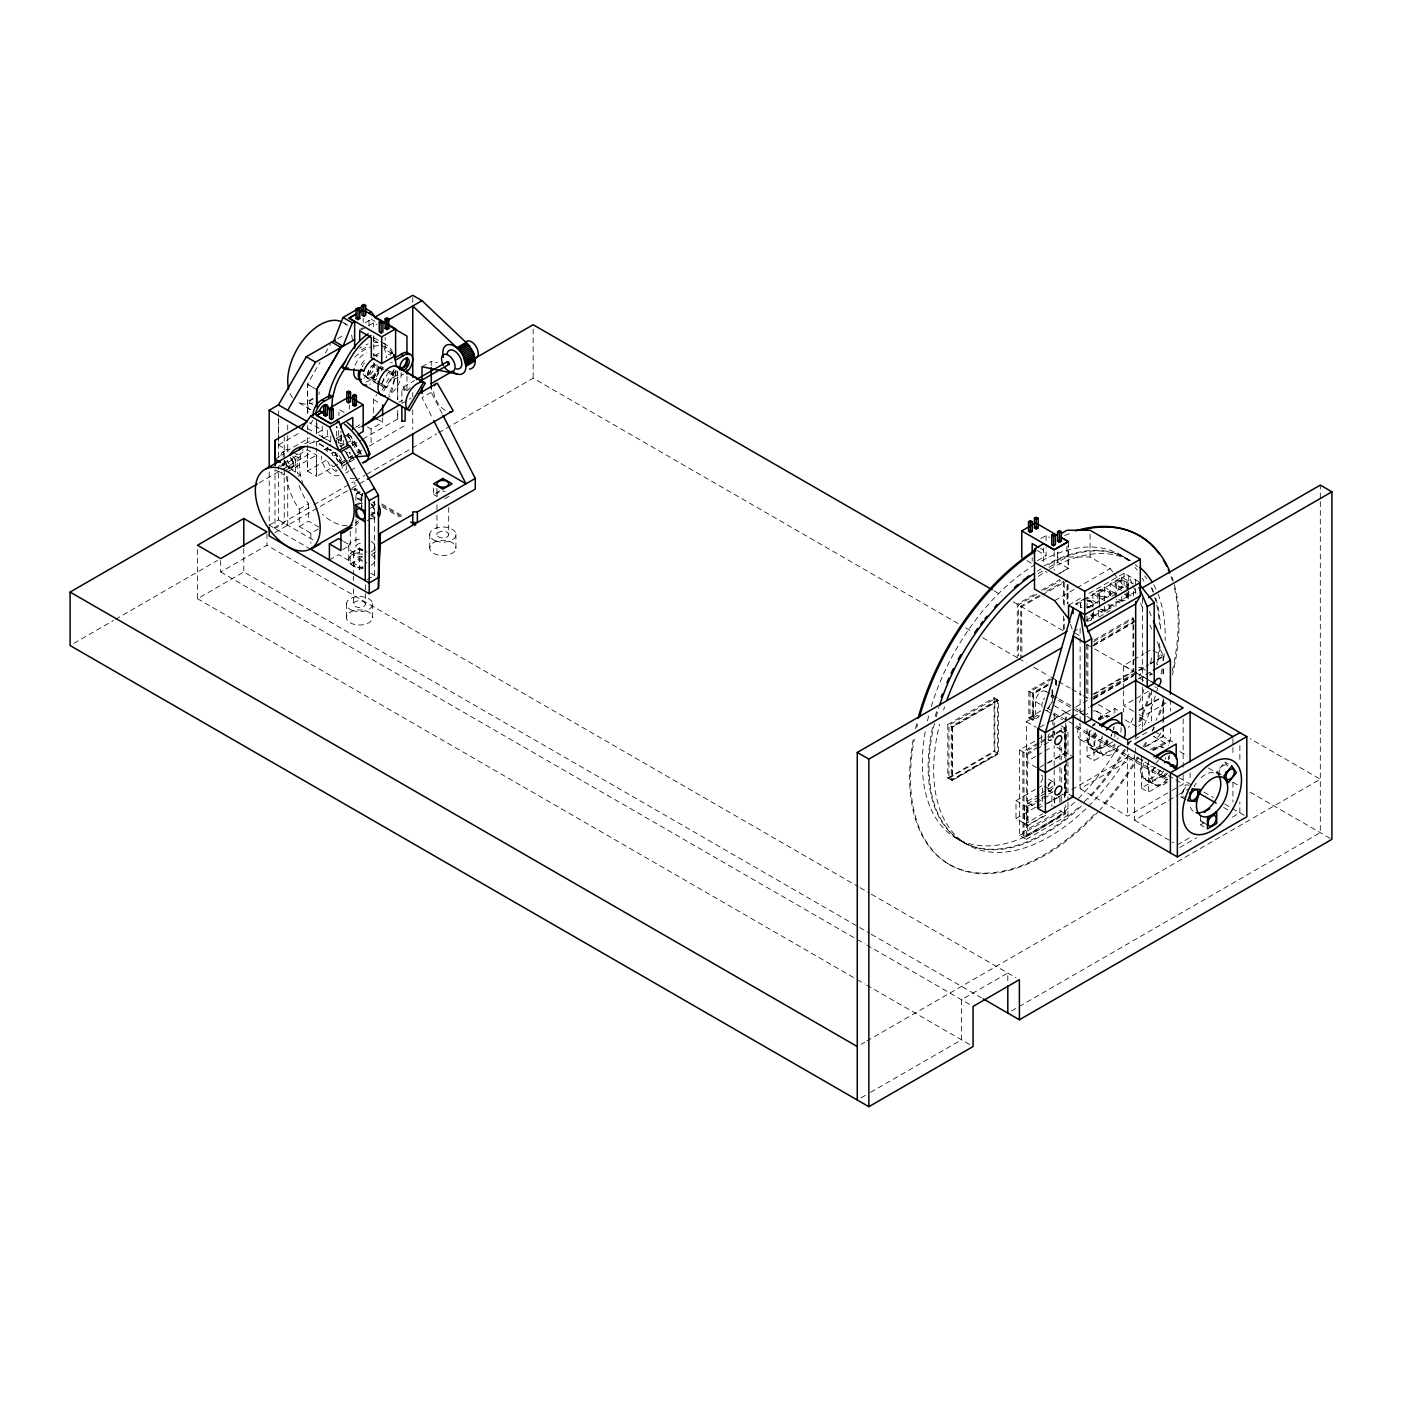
<?xml version="1.0" encoding="UTF-8"?>
<svg xmlns="http://www.w3.org/2000/svg" width="1402" height="1402" viewBox="0 0 1402 1402"><rect width="100%" height="100%" fill="white"/><g stroke="black" fill="none" stroke-linecap="round" stroke-linejoin="round"><path stroke-width="0.75" stroke-dasharray="5 3.75" d="M310.876 549.286L269.202 525.224L269.202 471.002M269.202 525.224L278.455 519.879L278.455 466.41L307.336 449.744L316.607 455.089L316.659 476.435L356.161 453.617M278.455 457.052L278.455 441.858M278.455 439.685L278.455 417.971M278.455 415.798L278.455 409.279M284.238 465.131L284.238 460.82M284.238 458.664L284.238 437.161M287.725 525.224L287.725 473.894M299.292 526.574L308.563 521.211L320.129 527.906L310.876 533.251L299.292 526.574L299.292 509.101L297.504 506.753A48.124 27.795 60 0 1 286.271 474.875M307.389 413.625L307.406 384.201L320.077 362.242M307.406 444.96L307.406 471.09L316.659 476.435L316.659 448.114M307.406 442.769L307.406 431.886M307.406 429.713L307.406 425.349M316.694 389.546L307.406 384.201L307.406 412.276L311.104 410.138M316.624 433.691L316.642 423.176M322.215 426.173L322.215 436.688M336.568 444.977L336.568 426.436M368.989 325.246L368.989 317.22M373.388 412.591L373.388 399.482L375.175 397.152A48.124 27.795 -60 0 0 376.7 394.593M367.131 579.639L374.544 575.363L374.544 501.495L374.544 505.842L367.131 510.118M397.695 418.97L397.695 410.348L397.695 418.97L363.696 438.598M397.695 399.605L397.695 371.618M442.016 413.415L431.255 392.385L431.255 388.249M431.255 365.519L431.255 361.383L437.406 362.645M393.962 369.374L393.121 377.418L395.434 378.75L403.723 373.966M396.275 370.706L392.665 388.792A45.845 26.463 -60 0 1 387.723 399.57M360.489 453.985L353.357 441.718A8.184 4.732 60 0 0 350.78 441.98M361.295 453.494L354.548 441.42A8.675 5.012 60 0 0 350.675 441.472M292.527 451.9L300.484 456.456L298.17 457.788L297.014 465.271L297.715 473.683M360.962 510.573L361.821 504.965L360.735 493.925M401.866 390.071L403.513 389.125L405.143 390.071L403.513 391.018L401.866 390.071L401.866 402.427M1185.969 799.771L1180.764 796.757L1185.391 784.822L1191.402 785.365M405.371 389.616C401.375 380.608 403.583 398.168 410.681 386.619M325.369 353.094L330.644 343.928M389.23 371.986A8.675 5.012 -60 0 1 393.682 375.123L386.934 387.197L367.639 376.051L374.422 364.31L386.759 371.442M381.589 383.727L388.319 372.319L393.717 375.438M382.08 390.106L393.822 369.777M383.745 391.018L396.503 368.936M310.648 423.509L312.961 420.32M1219.179 775.306L1216.848 772.011L1224.875 762.022L1228.345 764.037M347.17 435.251L348.011 434.269A16.368 9.446 60 0 1 349.01 433.533L343.455 436.741M360.962 494.748L363.276 493.399M1026.299 753.785L1039.443 746.179M337.549 338.741L343.175 335.481M365.221 322.74L372.669 318.447M359.368 329.873L362.96 327.805M361.453 329.838L366.676 326.841M368.411 325.825L373.615 322.828L376.928 324.738M361.453 349.887L368.411 345.891M374.772 355.582L381.712 351.569M312.961 398.378L307.406 401.585L312.961 404.792M388.424 354.794L392.139 352.656M393.121 377.418L399.763 373.58M278.455 436.583L278.455 445.03L300.151 432.517M422.002 366.728L431.255 361.383M282.626 452.18L284.939 450.831M317.693 432.797L322.215 430.186L309.246 422.703M278.455 445.03L287.725 450.375L309.404 437.862M274.985 459.067L284.238 453.722M403.548 386.952L414.536 380.608M320.707 439.72L316.204 442.331L330.557 450.62M322.092 439.176L316.887 442.191L330.784 450.217M323.844 438.178L327.314 436.18L330.784 438.178M280.54 466.551L293.509 459.067L293.509 469.758L284.238 464.412L284.238 460.136M259.09 482.936L279.892 470.932M281.784 469.845L312.015 452.39M336.585 438.195L342.263 434.935M355.495 427.295L361.155 424.017M398.957 402.199L402.742 400.008M284.659 470.949L292.072 466.673M337.9 439.948L341.615 437.81M401.848 403.461L411.242 398.115M284.361 460.154A6.554 3.785 60 0 0 291.966 467.497L294.28 466.165M327.455 447.851L324.37 449.639A14.739 8.5 60 0 1 331.731 450.357M287.725 471.755L316.607 455.089M431.255 392.385L422.002 397.73L432.762 418.76M344.279 444.452L340.966 446.362L340.966 431.08M345.926 443.505L352.55 439.685L352.55 445.696M367.359 426.856L371.074 428.994L382.641 422.3L382.641 417.936M351.078 443.418L354.548 441.42M298.1 476.312L300.414 474.98L292.124 470.196M326.28 460.189L307.406 471.09L307.336 449.744M333.729 455.878L337.619 453.652M352.55 445.012L361.944 439.597M345.733 451.865L348.712 457.508L351.481 455.913A16.368 9.446 60 0 0 354.198 458.892M358.036 452.531L361.804 450.375M369.322 446.029L406.948 424.315M341.773 464.08L335.201 453.757A8.184 4.732 60 0 0 341.019 463.764L353.917 457.07M355.354 456.228L360.577 453.232M340.353 463.291A8.675 5.012 60 0 0 341.229 463.887L347.24 461.293M348.975 460.294L357.86 455.177M346.031 463.624L353.444 459.33M343.245 465.779L348.748 462.59M350.588 461.538L354.268 459.418M350.57 470.441L357.983 466.165M299.292 509.101L308.563 503.756L306.758 501.408A48.124 27.795 60 0 1 299.082 485.495M73.885 643.343L113.562 620.42M115.455 619.333L217.52 560.414M274.214 527.678L312.015 505.859M313.908 504.773L353.602 481.85M355.495 480.763L364.941 475.296M366.833 474.209L410.295 449.113M412.188 448.027L436.758 433.831M438.651 432.745L533.146 378.19L958.039 623.487M274.845 532.655L350.237 489.14L354.864 489.14L354.864 482.183M352.13 488.054L366.062 479.992M361.856 495.116L354.338 490.77L354.338 489.438L355.495 488.772L359.262 490.945M354.338 490.77L355.495 488.772M220.64 560.52L220.64 571.981L266.941 545.255L858.129 886.572M356.248 493.679L359.946 491.541M354.391 505.439L361.804 501.162L356.248 497.955M356.02 505.842L363.433 501.565M197.489 549.531L197.489 598.724L243.79 571.981L869.415 933.189M367.131 520.825L374.544 516.532L370.829 514.394M433.586 488.071L433.586 494.485L440.982 490.209M342.824 549.549L350.237 545.273L350.237 527.8M329.4 559.976L338.653 554.631L363.206 568.809M363.188 567.197L359.49 569.335L350.237 563.99L350.237 553.299L359.49 547.954L366.903 552.23M444.697 498.762L450.252 495.554M350.237 563.99L363.188 556.506M372.231 553.965L375.701 551.967M1040.862 538.596L1046.085 535.599L1049.379 537.509M1037.392 560.66L1046.085 555.648L1046.085 547.621M1038.111 573.611L1043.526 570.491L1047.084 572.524M1048.976 567.337L1057.651 562.325L1068.534 568.336L1068.534 541.61M1112.732 571.876L1110.209 568.616L1090.073 556.98L1066.922 556.98L1057.879 562.202L1057.879 551.915M1055.916 575.363L1068.079 568.336L1068.079 545.728M1059.562 573.523L1068.534 568.336M1033.922 594.588L1017.256 604.209L1017.256 657.678M1041.336 590.312L1059.859 579.622M1036.761 594.29L1018.413 604.893L1018.413 655.698M1044.087 590.067L1060.595 580.533M1039.25 595.535L1020.726 606.225L1020.726 657.556M1046.663 591.258L1063.329 581.62M1040.179 596.06L1021.655 606.751L1021.883 657.713M1042.036 594.991L1067.728 580.428M1054.637 600.687L1075.019 588.928M1076.876 587.859L1110.209 568.616M1068.534 605.243L1081.503 597.743M1088.916 593.467L1124.106 573.155L1140.317 582.513M1085.411 598.163L1075.474 603.894L1082.099 607.714M1092.841 607.241L1092.841 593.87L1104.426 587.193L1115.992 593.87M1110.209 595.307L1110.209 583.845L1121.793 577.168L1133.359 583.845M1075.947 604.437L1081.503 601.23M1083.36 600.161L1124.106 576.625M1087.058 607.907L1124.106 586.527L1124.106 573.155M1092.841 593.87L1104.426 600.564L1107.738 598.654M1111.856 596.271L1116.833 593.397M1085.972 620.42L1136.987 590.961M1073.161 631.969L1078.716 628.762M1099.098 617.003L1110.209 610.589M947.805 724.519L994.106 697.793L998.504 700.334L998.504 753.785L952.203 780.528L947.805 777.987L947.805 724.519L952.431 727.2L998.277 700.72L994.807 698.722L948.961 725.184L948.961 778.128L952.431 780.125L998.277 753.663M1094.121 640.048L1133.026 617.581L1133.026 671.05L1090.423 695.655M1093.367 641.818L1133.71 618.527L1133.71 671.453L1093.367 694.744M1093.893 644.184L1134.639 620.665M998.504 700.334L952.203 727.06L952.203 780.528M1092.964 645.796L1137.425 620.122M1093.174 645.936L1133.517 622.646M1052.692 678.673L1029.997 691.764L1029.997 717.964L1035.552 714.757L1039.022 716.772L1033.239 720.383L1028.84 717.842L1028.84 691.098L1050.203 678.761M1048.346 683.861L1032.31 693.114L1032.31 719.839L1039.425 715.721M1047.487 685.42L1033.239 693.639L1033.239 720.383M1028.84 691.098L1033.467 693.78L1052.376 682.862M1028.84 717.842L1041.3 710.639M1042.317 736.786L1019.587 749.912L1019.587 835.452L1026.299 839.342L1026.404 721.644L1039.373 714.161M1123.633 688.732L1123.633 665.512L1144.014 653.753M1145.872 652.684L1151.428 649.476M947.805 777.987L994.106 751.262L998.504 753.785M948.961 778.128L994.807 751.647L994.807 698.722M1039.828 727.27L1045.384 724.063M1047.241 722.994L1065.765 712.286L1065.765 720.961M1138.915 670.051L1148.185 664.706M1150.026 663.637L1155.581 660.43M1157.439 659.361L1162.994 656.154L1162.994 660.482M1051.412 721.119L1074.423 707.817M1075.614 707.134L1092.508 697.39M1093.367 696.882L1148.308 665.161M1150.201 664.075L1163.467 656.416L1156.685 640.696M1093.893 697.653L1136.496 673.065M1093.174 698.862L1133.517 675.571M1092.964 699.265L1133.71 675.729M1073.161 716.562L1088.951 707.449M1138.196 679.024L1151.463 671.365M1039.145 743.708L1023.986 752.453L1023.986 837.993L1065.66 813.931L1065.66 805.379M1041.038 742.604L1046.716 739.327M1048.608 738.241L1065.66 728.392L1065.66 756.186M1062.33 732.983L1067.973 729.723L1067.973 759.674M1019.587 749.912L1027.456 754.451L1034.869 750.175M1036.726 749.106L1042.282 745.899M1044.122 744.83L1051.535 740.554M1098.169 718.174L1114.835 708.553L1118.323 710.551M1035.657 756.397L1026.404 761.742L1037.971 768.436L1065.765 752.401L1055.829 746.67M1037.515 755.327L1043.07 752.12M1044.928 751.051L1052.324 746.775M1138.915 710.148L1159.296 698.389M1047.697 763.354L1066.221 752.664L1071.426 755.66M1139.388 710.428L1163.467 696.514M1087.058 728.865L1087.058 756.677L1114.835 740.624M1045.787 815.245L1028.034 825.498L1015.994 818.558L1015.994 800.647L1035.517 789.361M1037.305 788.345L1042.632 785.26L1042.632 803.171L1037.305 806.255M1087.058 756.677L1093.998 760.673L1121.793 744.637M1039.373 794.373L1026.404 801.856L1036.323 807.587M1041.213 793.304L1046.768 790.097M1048.626 789.011L1054.181 785.803L1054.181 745.706M1127.348 743.568L1149.57 730.74M1039.022 796.967L1024.336 805.449L1024.336 824.429L1026.65 825.76L1045.016 815.158M1040.862 795.915L1046.383 792.726M1048.205 791.657L1051.886 789.536M1039.513 799.368L1026.65 806.781L1026.65 825.76M1041.336 798.299L1046.856 795.127M1048.696 794.058L1054.199 790.886M1015.994 800.647L1028.034 807.587L1035.132 803.486M1036.919 802.47L1042.247 799.385M1044.017 798.369L1051.114 794.268M1015.994 818.558L1035.517 807.272M1037.971 808.533L1056.495 797.843M1058.352 796.774L1065.765 792.498L1065.765 764.318M1144.47 747.056L1162.994 736.348L1162.994 696.251M1047.697 803.451L1069.971 790.588M1071.847 789.501L1131.922 754.819M1146.783 746.25L1163.467 736.628L1172.72 741.973M1080.118 723.45L1080.118 788.748L1135.673 756.677L1155.756 768.261M1152.584 749.579L1169.25 739.958L1169.25 744.234M1024.336 824.429L1042.702 813.826M1153.741 750.245L1170.407 740.624L1170.407 727.971M1019.587 835.452L1061.261 811.408L1061.261 807.114M1067.973 802.452L1067.973 815.281L1059.877 810.601L1022.829 831.982L1027.456 834.663L1064.504 813.265L1064.504 806.763M1026.299 839.342L1067.973 815.281M1141.473 755.993L1141.473 788.082L1167.393 773.115M1141.473 788.082L1148.413 792.095L1166.937 781.405M1080.118 788.748L1127.576 816.157L1170.179 791.552M1172.019 790.483L1177.592 787.276M1179.432 786.207L1183.148 784.068L1183.148 771.012M1134.516 754.854L1134.516 820.17L1177.119 795.565M1178.977 794.496L1188.23 789.151M1200.498 816.279L1200.498 824.849L1204.213 822.694M1177.347 844.898L1192.173 836.328M1179.801 847.491L1196.695 837.73M1232.358 817.138L1239.859 812.809L1239.859 801.979M861.056 1044.35L864.841 1042.159M866.734 1041.073L1320.316 779.197L1250.146 738.679M861.073 1097.819L868.644 1093.437M870.537 1092.333L961.509 1039.828L961.509 999.714L1007.81 972.988L1007.81 981.435M1011.596 1010.895L1320.316 832.665L1320.316 485.11M374.422 364.31L373.615 364.73A8.184 4.732 -60 0 0 367.587 374.86L379.556 382.553M386.934 387.197L386.864 387.232A8.675 5.012 -60 0 1 381.765 385.27M348.712 457.508L352.831 457.14M350.237 478.45L354.864 478.45M1180.764 796.757L1186.775 797.3M294.981 455.965L298.17 457.788M1118.638 553.93L1131.063 561.098M1110.209 583.845L1121.793 590.54M1126.752 593.397L1133.359 597.217L1133.359 591.486M1040.459 548.392L1043.771 550.303M1037.392 550.635L1046.085 555.648M1116.833 601.037L1120.128 602.948M1111.032 604.385L1114.345 606.295M1026.983 560.66L1032.187 563.674L1032.187 557.645M1096.977 602.948L1087.058 597.217L1087.058 610.589M1097.801 610.098L1102.761 612.972M1092.018 613.445L1098.642 617.266L1098.642 609.625M1153.075 650.423L1162.994 656.154M1141.14 667.685L1147.765 671.505M1149.412 672.452L1152.724 674.362M1074.896 632.968L1080.118 635.982L1080.118 627.43M1123.633 665.512L1133.57 671.243M1135.673 672.452L1154.197 683.16M994.071 590.838L1001.659 595.219M1013.033 601.791L1064.258 631.356L1064.258 618.65M1087.023 644.499L1143.927 677.341M1145.82 678.445L1151.515 681.722M1139.195 677.867L1147.467 682.651M1133.57 711.34L1123.633 705.609L1151.428 689.574L1151.428 721.224M1139.143 714.564L1142.63 716.562L1170.407 700.527L1170.407 711.077M1140.79 717.877L1149.044 722.643M1154.722 731.581L1162.994 736.348M1216.848 772.011L1223.806 776.025M965.627 627.868L973.198 632.249M982.697 637.735L1016.836 657.45M1018.728 658.537L1026.317 662.918M1033.905 667.299L1049.082 676.062M1050.974 677.148L1056.67 680.443M1058.563 681.53L1069.936 688.102M1071.847 689.206L1081.328 694.673M1083.22 695.778L1088.916 699.055M1098.397 704.54L1113.574 713.303M1124.947 719.857L1140.124 728.619M1153.408 736.295L1168.585 745.058M1179.958 751.63L1187.547 756.011M1208.419 768.051L1219.793 774.623M1233.077 782.281L1238.755 785.576M1250.146 792.148L1331.9 839.342M1096.855 711.375L1107.773 717.684M1057.301 697.968L1051.693 694.726A8.184 4.732 -60 0 1 1053.253 696.776M1059.176 699.037L1074.142 707.677M1076 708.764L1085.358 714.161M1045.436 691.239L1050.291 694.043M1080.118 712.567L1085.078 715.423M1086.725 716.369L1091.685 719.244M1050.887 696.146L1056.512 699.388M1058.37 700.474L1084.552 715.581M1054.181 705.609L1065.765 712.286M1070.006 714.74L1066.221 712.567L1066.221 721.224M1179.24 777.812L1194.399 786.557M1203.88 792.025L1213.343 797.493M1224.717 804.065L1230.395 807.342M1232.288 808.428L1246.816 816.823M1157.579 769.312L1166.709 774.587M1168.532 775.639L1174.017 778.811M1175.84 779.862L1183.148 784.068M1223.613 807.429L1229.186 810.654M1046.015 691.694A8.184 4.732 -60 0 0 1039.548 692.991A8.184 4.732 -60 0 0 1035.552 701.666L1041.318 704.996A8.184 4.732 -60 0 0 1041.388 705.995M1047.119 708.08L1050.606 710.078M1053.848 712.97L1066.94 720.54M1068.815 721.609L1074.423 724.852M1076.298 725.938L1166.061 777.76M371.302 319.253L375 321.391M1045.577 710.095L1051.185 713.32M1053.06 714.407L1062.401 719.804M1075.492 727.358L1165.255 779.179M1032.31 706.468L1033.239 707.011M1061.261 725.85L1067.973 729.723M1080.521 739.678L1093.087 746.933M1090.143 731.073A18.016 10.392 -60 0 0 1091.72 748.072L1103.304 754.749A18.016 10.392 -60 0 0 1119.795 747.161M1142.981 759.498A18.016 10.392 -60 0 0 1143.822 778.145L1155.388 784.822M1059.877 730.389L1062.961 732.177M1089.985 730.477A18.664 10.778 -60 0 0 1091.615 748.773L1098.572 752.786A18.664 10.778 -60 0 0 1115.221 745.058M1146.03 780.178L1152.97 784.191M380.783 341.597L386.339 344.804M1029.997 717.964L1033.467 719.98L1033.467 693.78M344.173 323.126L347.854 325.246M373.51 340.055L382.676 345.348M392.139 353.567L385.182 349.554L385.182 337.531M1202.46 822.045L1207.665 825.059M1026.404 721.644L1036.323 727.375M1200.498 824.849L1203.985 826.847M373.037 354.285L376.122 356.073A14.739 8.5 -60 0 1 377.769 357.615M380.275 366.062L383.973 368.2M385.83 369.269L391.386 372.476M382.834 369.532L373.405 364.835A8.675 5.012 -60 0 0 367.604 375.421L367.639 376.051M389.493 373.37L392.875 374.632A8.184 4.732 -60 0 0 388.792 372.231M381.291 383.57L385.76 386.882A8.184 4.732 -60 0 1 382.255 385.778M1134.516 820.17L1173.632 842.742M364.643 375.946L375.754 382.36M377.611 383.429L383.167 386.637M366.518 377.576L379.381 385.007M1048.556 779.179L1053.515 782.036M1073.161 796.774L1066.221 792.761L1066.221 723.117M1044.35 786.259L1051.22 790.237M373.388 399.482L380.783 403.758M1048.714 790.588L1052.183 792.586M377.085 419.093L382.641 422.3M307.406 384.201L312.961 387.408M344.103 412.451L338.881 409.437L338.881 415.448M310.753 409.647L297.925 402.234A45.845 26.463 -60 0 0 312.699 402.882M347.573 434.497L352.778 437.512M345.137 435.409L352.55 439.685M336.568 438.475L343.402 442.419M433.586 494.485L437.284 496.623M337.724 442.191L341.194 444.189L341.194 434.164M330.784 441.823L316.431 433.533L316.431 423.492M307.371 428.346L314.784 432.622M321.584 436.776L330.557 441.945M343.28 450.375L350.693 454.651M381.835 503.984L402.532 515.918M354.338 489.438L361.856 493.784M381.835 505.316L402.532 517.268M382.553 507.068L399.482 516.847M954.937 837.45L968.905 845.511M370.829 503.704L374.544 505.842M947.542 863.422L948.471 863.965M950.346 865.052L951.275 865.577M343.613 541.452L350.237 545.273M350.237 553.299L366.903 562.921M278.455 519.879L314.469 540.664M370.759 573.173L374.544 575.363M860.022 887.659L869.485 893.127M871.378 894.231L1016.082 977.755M871.308 934.275L981.277 997.768M220.64 571.981L855.395 938.464M857.288 939.55L864.876 943.932M866.769 945.018L973.076 1006.408M197.489 598.724L855.343 978.526M857.235 979.63L864.824 983.994M866.716 985.098L973.076 1046.505M340.195 446.029L341.667 447.22A16.368 9.446 60 0 0 339.687 445.678M1113.994 573.488L1124.106 586.527M1224.875 762.022L1229.501 768.611M360.927 454.16L349.238 433.919L347.591 434.848L358.229 453.284M342.035 464.307L335.201 453.197A8.675 5.012 60 0 0 339.494 462.572M1149.237 611.29L1151.778 617.178M1132.115 583.688L1128.733 575.836L1128.733 585.37M1132.974 585.65L1136.356 593.519M1140.597 603.351L1143.979 611.202M1149.903 624.977L1151.603 628.902M1126.752 594.168L1128.733 599.898M1070.515 624.328L1072.512 630.059M303.183 485.022L300.186 474.156L299.327 463.939L300.694 455.072A45.845 26.463 60 0 1 303.112 449.674M1239.859 745.619L1239.859 762.951M1232.919 738.801L1232.919 745.321M1232.919 747.511L1232.919 756.204M1232.919 782.334L1232.919 801.926M1190.088 772.835L1190.088 779.372M1183.148 718.77L1183.148 760.129M1183.148 762.302L1183.148 768.839M1169.25 754.924L1169.25 759.201M1163.467 656.416L1163.467 660.64M1163.467 669.087L1163.467 675.413M1163.467 698.634L1163.467 723.958M1163.467 726.061L1163.467 736.628M1162.994 668.807L1162.994 677.254M1148.413 760.007L1148.413 792.095M1142.63 598.128L1142.63 684.912M1142.63 687.015L1142.63 729.233M1135.673 579.832L1135.673 595.149M1135.673 747.967L1135.673 756.677M1128.733 591.329L1128.733 597.743M1128.33 583.845L1128.33 589.576M1128.33 591.486L1128.33 597.217M1127.576 739.958L1127.576 744.322M1127.576 746.495L1127.576 816.157M1123.633 690.835L1123.633 711.936M1121.793 577.168L1121.793 588.63M1121.793 596.253L1121.793 601.984M1116.693 583.775L1116.553 595.307M1115.992 601.511L1115.992 607.241M1127.453 585.738A6.554 3.785 0 0 0 1123.475 580.2A6.554 3.785 0 0 0 1115.238 583.845L1115.238 597.217M1114.835 708.553L1114.835 712.829M1114.835 732.072L1114.835 738.486M1104.426 587.193L1104.426 600.564M1104.426 606.295L1104.426 613.918M1097.871 593.87L1097.871 603.421M1093.998 732.878L1093.998 760.673M1093.613 611.535L1093.613 617.266M1092.438 613.375L1092.298 617.266M1090.073 534.355L1090.073 556.98M1087.882 644.99L1087.882 697.916M1087.058 616.319L1087.058 622.032M1086.725 644.324L1086.725 697.793M1080.504 603.894L1080.504 607.714M1080.118 638.173L1080.118 721.259M1067.956 584.301L1067.956 603.543M1067.973 761.812L1067.973 800.297M1067.728 584.652L1067.728 603.719M1066.922 546.692L1066.922 556.98M1067.045 585.896L1067.045 603.018M1065.765 722.854L1065.765 762.145M1065.66 764.756L1065.66 796.827M1064.731 757.799L1064.731 727.848L1022.829 751.787L1023.057 837.467L1064.731 813.405L1064.731 806.991M1064.731 766.351L1064.731 798.439M1064.258 582.654L1064.258 608.065M1064.504 733.071L1064.504 756.905M1064.504 765.58L1064.504 798.106M1063.557 581.76L1063.557 605.278M1063.557 615.986L1063.557 630.953M1061.261 727.988L1061.261 732.265M1061.261 747.231L1061.261 760.077M1061.261 768.629L1061.261 783.595M1061.261 796.424L1061.261 804.976M1059.877 745.566L1059.877 765.071M1059.877 767.245L1059.877 782.421M1059.877 797.598L1059.877 806.255M1057.651 552.3L1057.651 562.325M1056.389 680.268L1056.389 685.999M1056.162 680.671L1056.162 685.035M1055.461 679.742L1055.461 685.911M1054.672 798.194L1054.672 804.152M1054.181 551.687L1054.181 570.456M1054.181 714.056L1054.181 728.83M1054.181 730.933L1054.181 735.156M1054.199 797.212L1054.199 807.745M1052.902 719.909L1052.902 730.197M1052.902 732.247L1052.902 738.416M1052.692 689.591L1052.692 702.682M1051.991 690.082L1051.991 698.301M1051.886 795.863L1051.886 806.413M1046.085 535.599L1046.085 545.623M1043.526 547.867L1043.771 564.34M1041.318 734.823L1041.318 745.093M1035.552 701.666L1035.552 714.757M1028.034 807.587L1028.034 825.498M1027.456 754.451L1027.456 834.663M994.106 697.793L994.106 751.262M952.431 727.2L952.431 780.125M533.146 328.997L533.146 378.19M455.913 534.127L455.913 548.41A13.091 7.553 0 0 1 435.619 554.263A13.091 7.553 0 0 1 436.986 541.19A13.091 7.553 0 0 1 455.913 548.41M448.71 507.454L448.71 534.881A5.888 3.4 0 0 1 439.457 537.369A5.888 3.4 0 0 1 440.351 531.498A5.888 3.4 0 0 1 448.71 534.881M436.968 488.369L436.968 494.783M436.968 504.738L436.968 513.185M436.968 515.288L436.968 534.881M429.766 534.127L429.766 548.41M412.749 297.487L412.749 303.954M412.749 392.507L412.749 396.871M412.749 409.805L412.749 429.275M406.948 376.384L406.948 389.879M397.695 371.039L397.695 399.36M374.877 546.167L374.877 560.45M373.843 335.726L373.843 356.371M373.615 322.828L373.615 326.841M373.615 336.866L373.615 342.877M372.564 603.631L372.564 617.914A13.091 7.553 0 0 1 352.27 623.767A13.091 7.553 0 0 1 353.637 610.694A13.091 7.553 0 0 1 372.564 617.914M371.074 428.994L371.074 445.03M365.361 584.809L365.361 604.385A5.888 3.4 0 0 1 356.108 606.891A5.888 3.4 0 0 1 357.002 601.02A5.888 3.4 0 0 1 365.361 604.385M363.188 318.359L363.188 322.46M361.804 494.748L361.804 509.732M359.49 547.954L359.49 569.335M355.933 495.519L355.933 506.227M355.933 519.476L355.933 546.92M353.619 553.001L353.619 574.259M353.619 576.362L353.619 580.586M353.619 589.033L353.619 604.385M349.308 404.968L349.308 409.086M348.73 546.167L348.73 560.45M346.417 603.631L346.417 617.914M343.28 440.351L343.28 444.364M341.457 435.181L341.457 443.435A16.368 9.446 60 0 1 343.472 444.802M338.671 430.589L338.671 442.979M330.784 435.794L330.784 446.099M327.314 430.169L327.314 436.18M316.887 423.684L316.887 431.904M316.659 419.811L316.659 432.868M316.659 441.595L316.659 445.941M310.876 533.251L310.876 543.275M308.563 503.756L308.563 521.211M287.725 425.051L287.725 433.498M287.725 435.601L287.725 450.375M278.455 419.706L278.455 434.48M266.941 533.794L266.941 545.255M243.79 548.462L243.79 571.981M1087.198 600.792A5.24 3.032 0 0 1 1092.438 603.824A5.24 3.032 0 0 1 1087.198 606.838M1090.896 615.057A5.24 3.032 0 0 1 1092.035 618.352A5.24 3.032 0 0 1 1087.198 620.21M1087.058 600.88A5.24 3.032 0 0 1 1092.298 603.894A5.24 3.032 0 0 1 1087.058 606.926M1090.756 615.127A5.24 3.032 0 0 1 1091.895 618.422A5.24 3.032 0 0 1 1087.058 620.297M1124.544 594.518A5.24 3.032 0 0 1 1126.086 598.987A5.24 3.032 0 0 1 1118.218 599.267M1100.71 609.379A5.24 3.032 0 0 0 1108.579 609.081A5.24 3.032 0 0 0 1107.177 604.542A5.24 3.032 0 0 1 1108.579 609.081A5.24 3.032 0 0 1 1100.85 609.309M1153.741 584.792A163.719 94.512 -60 0 1 1156.738 590.89M1158.087 594.115A163.719 94.512 -60 0 1 1165.15 640.486M1164.256 653.805A163.719 94.512 -60 0 1 1163.292 661.411M1162.013 669.14A163.719 94.512 -60 0 1 1160.418 676.956M1157.649 688.032A163.719 94.512 -60 0 1 1156.738 691.204M1155.301 695.988A163.719 94.512 -60 0 1 1142.209 729.39M1129.083 754.031A163.719 94.512 -60 0 1 987.323 851.662A163.719 94.512 -60 0 1 939.585 724.308M943.581 710.008A163.719 94.512 -60 0 1 944.615 706.818M1038.321 576.362A163.719 94.512 -60 0 1 1045.734 571.543M1049.45 569.335A163.719 94.512 -60 0 1 1129.977 560.485M1048.521 564.585A163.719 94.512 -60 0 1 1130.503 560.975M1135.322 564.726A163.719 94.512 -60 0 1 1137.583 566.811M1152.111 588.209A163.719 94.512 -60 0 1 1153.443 591.434M1155.791 598.216A163.719 94.512 -60 0 1 1160.505 629.235M1160.032 646.637A163.719 94.512 -60 0 1 1157.666 664.916M1150.674 693.324A163.719 94.512 -60 0 1 1139.756 721.977M1130.503 740.712A163.719 94.512 -60 0 1 1127.962 745.303M1125.35 749.86A163.719 94.512 -60 0 1 1088.25 799.14M1081.293 806.132A163.719 94.512 -60 0 1 963.402 842.357A163.719 94.512 -60 0 1 932.908 725.833M934.556 723.222A163.719 94.512 -60 0 0 963.402 842.357A163.719 94.512 -60 0 0 1080.364 805.589M936.168 716.878A163.719 94.512 -60 0 1 938.954 707.327M1037.392 571.21A163.719 94.512 -60 0 1 1041.108 568.861M1047.662 710.393A8.184 4.732 -60 0 1 1046.032 710.376M1051.237 695.602A8.184 4.732 -60 0 1 1053.533 695.918M1049.747 706.1A8.184 4.732 -60 0 1 1048.013 707.73M1041.809 560.712A163.719 94.512 -60 0 1 1128.61 560.853M1135.112 567.512A163.719 94.512 -60 0 1 1137.092 570.001M1142.402 578.237A163.719 94.512 -60 0 1 1143.944 581.234M1151.48 657.941A163.719 94.512 -60 0 1 1150.078 665.705M1143.944 689.451A163.719 94.512 -60 0 1 1138.967 703.804M1133.044 718.104A163.719 94.512 -60 0 1 1128.61 727.533M1118.638 745.969A163.719 94.512 -60 0 1 1078.085 798.807M1074.58 802.242A163.719 94.512 -60 0 1 959.354 839.903A163.719 94.512 -60 0 1 925.811 728.76M927.476 720.908A163.719 94.512 -60 0 1 929.035 714.599M931.261 706.643A163.719 94.512 -60 0 1 1034.396 564.988M1043.894 566.128A163.719 94.512 -60 0 1 1129.574 560.45M1144.751 575.959A163.719 94.512 -60 0 1 1146.521 578.711M1151.182 587.683A163.719 94.512 -60 0 1 1153.741 594.238M1154.862 597.69A163.719 94.512 -60 0 1 1155.861 601.23M1156.738 604.893A163.719 94.512 -60 0 1 1159.401 624.538M1159.331 643.132A163.719 94.512 -60 0 1 1156.738 664.373M1149.745 692.781A163.719 94.512 -60 0 1 1138.827 721.452M1128.75 741.711A163.719 94.512 -60 0 1 1127.05 744.777M1124.422 749.316A163.719 94.512 -60 0 1 1083.869 802.154M935.239 716.352A163.719 94.512 -60 0 1 936.589 711.585M1171.091 576.695A189.901 109.636 -60 0 1 1172.317 580.358M1174.42 588.016A189.901 109.636 -60 0 1 1172.317 670.927M1163.345 701.631A189.901 109.636 -60 0 1 1156.002 720.418M1145.609 742.289A189.901 109.636 -60 0 1 1142.963 747.248M1137.425 757.045A189.901 109.636 -60 0 1 1101.639 806.43M1094.349 814.352A189.901 109.636 -60 0 1 956.217 867.856A189.901 109.636 -60 0 1 913.35 738.731M915.453 728.654A189.901 109.636 -60 0 1 916.68 723.572M1172.019 577.221A189.901 109.636 -60 0 1 1173.246 580.901M1174.35 584.669A189.901 109.636 -60 0 1 1172.44 674.853M1164.273 702.157A189.901 109.636 -60 0 1 1158.367 717.544M1153.916 727.726A189.901 109.636 -60 0 1 1152.339 731.108M1146.538 742.815A189.901 109.636 -60 0 1 1144.786 746.127M1138.354 757.571A189.901 109.636 -60 0 1 1100.149 809.655M1098.94 810.969A189.901 109.636 -60 0 1 958.67 869.012A189.901 109.636 -60 0 1 914.279 739.257M916.785 727.498A189.901 109.636 -60 0 1 917.609 724.115M1064.644 535.529A189.901 109.636 -60 0 1 1072.477 532.62M371.074 554.631A13.091 7.553 0 0 1 371.074 565.339M362.592 567.53A13.091 7.553 0 0 1 348.712 559.976A13.091 7.553 0 0 1 362.592 552.441M371.074 541.277A13.091 7.553 0 0 1 371.074 551.967M362.592 554.158A13.091 7.553 0 0 1 348.712 546.622A13.091 7.553 0 0 1 362.592 539.069M437.494 495.922A5.888 3.4 0 0 1 438.668 492.084A5.888 3.4 0 0 1 445.328 491.401M362.312 550.005A5.888 3.4 0 0 1 355.915 546.622A5.888 3.4 0 0 1 362.312 543.222M359.315 503.441A5.888 3.4 0 0 1 362.312 503.125M362.873 566.776A5.888 3.4 0 0 1 355.092 566.25A5.888 3.4 0 0 1 355.092 561.729A5.888 3.4 0 0 1 362.873 561.203M1107.335 739.713A16.368 9.446 -60 0 1 1092.579 746.67A16.368 9.446 -60 0 1 1091.229 730.407M1094.191 725.29A16.368 9.446 -60 0 1 1095.383 723.765M1099.361 720.032A16.368 9.446 -60 0 1 1107.335 717.701M1093.297 710.954A16.368 9.446 -60 0 1 1100.675 720.786M1095.768 733.018A16.368 9.446 -60 0 1 1080.995 739.993A16.368 9.446 -60 0 1 1079.663 723.73M1086.41 714.442A16.368 9.446 -60 0 1 1087.794 713.355M1053.147 731.441A4.907 2.839 -60 0 1 1054.286 734.56M1053.515 736.891A4.907 2.839 -60 0 1 1052.832 737.978M1051.132 739.643A4.907 2.839 -60 0 1 1048.013 739.695M1139.16 717.912A4.907 2.839 -60 0 1 1141.982 720.453A4.907 2.839 -60 0 1 1138.774 726.078M1153.495 727.691A4.907 2.839 -60 0 1 1152.041 731.09M1041.265 775.043A4.907 2.839 -60 0 1 1042.72 776.778M1042.773 777.795A4.907 2.839 -60 0 1 1040.827 782.228M1048.013 785.576A4.907 2.839 -60 0 1 1052.446 781.703A4.907 2.839 -60 0 1 1054.164 785.611M1053.147 787.906A4.907 2.839 -60 0 1 1052.394 788.923M1051.535 789.747A4.907 2.839 -60 0 1 1048.258 790.325M1138.774 667.685A4.907 2.839 -60 0 1 1141.982 669.595A4.907 2.839 -60 0 1 1139.16 675.396M1151.603 681.249A4.907 2.839 -60 0 1 1150.744 682.073M1149.447 674.94A4.907 2.839 -60 0 1 1151.235 674.064M1123.475 587.508A6.554 3.785 0 0 1 1115.238 583.845M1126.419 586.527A6.554 3.785 0 0 1 1125.07 587.123M1125.07 593.94A6.554 3.785 0 0 1 1127.453 599.11M1125.07 600.494A6.554 3.785 0 0 1 1116.115 599.11M1109.052 596.551A6.554 3.785 0 0 1 1098.274 595.167A6.554 3.785 0 0 1 1104.986 590.102A6.554 3.785 0 0 1 1110.086 595.762M1109.052 604.56A6.554 3.785 0 0 1 1109.052 609.923A6.554 3.785 0 0 1 1099.799 609.923M1087.058 600.126A6.554 3.785 0 0 1 1093.104 602.457A6.554 3.785 0 0 1 1091.685 606.575M1090.335 607.171A6.554 3.785 0 0 1 1087.058 607.679M1081.38 605.787A6.554 3.785 0 0 1 1081.38 602.001M1091.685 619.947A6.554 3.785 0 0 1 1087.058 621.051M1091.685 614.602A6.554 3.785 0 0 1 1093.385 618.247M1049.327 707.344A8.184 4.732 -60 0 1 1047.837 708.466M1042.142 706.958A8.184 4.732 -60 0 1 1042.615 701.596M1043.509 699.668A8.184 4.732 -60 0 1 1044.683 697.898M1051.658 696.794A6.554 3.785 -60 0 1 1052.148 697.793M1051.763 702.087A6.554 3.785 -60 0 1 1047.802 707.151M1167.884 779.319A8.184 4.732 -60 0 1 1163.625 773.711M1167.025 778.022A6.554 3.785 -60 0 1 1164.747 773.378M1103.304 754.749A18.016 10.392 -60 0 1 1102.463 736.103M1118.077 737.978A8.184 4.732 -60 0 1 1117.797 739.029M1114.923 743.989A8.184 4.732 -60 0 1 1108.439 746.39A8.184 4.732 -60 0 1 1107.265 739.555M1113.538 727.568A18.016 10.392 -60 0 1 1113.276 729.18M1111.751 734.14A18.016 10.392 -60 0 1 1111.015 735.787M1107.124 741.903A18.016 10.392 -60 0 1 1091.72 748.072M1092.649 726.236A18.016 10.392 -60 0 1 1094.769 723.327M1098.379 719.682A18.016 10.392 -60 0 1 1109.245 716.667M1102.585 738.083A8.184 4.732 -60 0 1 1096.574 739.52A8.184 4.732 -60 0 1 1095.681 732.878M1167.183 782.298A18.016 10.392 -60 0 1 1154.161 783.806A18.016 10.392 -60 0 1 1153.811 767.823M1156.317 763.003A18.016 10.392 -60 0 1 1158.438 760.077M1167.025 774.062A8.184 4.732 -60 0 1 1160.821 776.603A8.184 4.732 -60 0 1 1159.068 770.697M1150.481 749.755A18.016 10.392 -60 0 1 1163.853 748.668M1165.623 757.641A18.016 10.392 -60 0 1 1165.377 759.253M1160.313 770.557A18.016 10.392 -60 0 1 1143.822 778.145M1155.441 767.367A8.184 4.732 -60 0 1 1148.957 769.768A8.184 4.732 -60 0 1 1147.782 762.951M1114.082 726.516A18.664 10.778 -60 0 1 1113.574 729.741M1111.926 734.736A18.664 10.778 -60 0 1 1111.155 736.383M1108.281 741.045A18.664 10.778 -60 0 1 1091.615 748.773M1092.579 725.658A18.664 10.778 -60 0 1 1093.613 724.168M1098.379 719.156A18.664 10.778 -60 0 1 1109.315 716.001M1121.022 727.55A18.664 10.778 -60 0 1 1120.846 732.124M1098.572 752.786A18.664 10.778 -60 0 1 1096.925 734.49M1168.549 756.397A18.664 10.778 -60 0 1 1168.304 759.516M1163.73 770.96A18.664 10.778 -60 0 1 1146.503 780.423A18.664 10.778 -60 0 1 1144.382 761.882M1152.777 750.561A18.664 10.778 -60 0 1 1163.73 747.406M1167.358 779.197A18.664 10.778 -60 0 1 1152.093 783.595A18.664 10.778 -60 0 1 1151.322 765.895M1160.628 733.123A4.907 2.839 -60 0 1 1157.298 737.294A4.907 2.839 -60 0 1 1154.214 736.383M1154.021 726.867A4.907 2.839 -60 0 1 1153.688 729.11M1156.352 687.225A4.907 2.839 -60 0 1 1154.862 686.927M1149.903 675.203A4.907 2.839 -60 0 1 1151.69 674.327M1048.065 787.013A4.907 2.839 -60 0 1 1052.043 782.106A4.907 2.839 -60 0 1 1054.812 784.734M1051.097 790.588A4.907 2.839 -60 0 1 1047.942 789.168M1052.867 731.564A4.907 2.839 -60 0 1 1054.76 734.841M1051.605 739.905A4.907 2.839 -60 0 1 1048.065 739.257M1047.942 737.259A4.907 2.839 -60 0 1 1049.397 733.859M1219.565 774.798A5.888 3.4 -60 0 1 1221.089 767.35A5.888 3.4 -60 0 1 1226.785 765.825M1183.165 791.762A5.888 3.4 -60 0 1 1186.372 786.82M1201.093 777.672A22.099 12.758 -60 0 1 1217.111 774.255M1193.172 811.267A22.099 12.758 -60 0 1 1189.737 804.783M1194.083 786.382A22.099 12.758 -60 0 1 1196.169 783.157M1203.705 822.168A5.888 3.4 -60 0 1 1201.023 820.03M290.968 458.769A5.888 3.4 60 0 1 291.563 466.971A5.888 3.4 60 0 1 284.957 461.118M282.293 472.316A5.888 3.4 60 0 1 278.893 471.405M281.697 464.115A5.888 3.4 60 0 1 282.801 465.832M286.218 467.549A48.124 27.795 60 0 1 287.971 459.067M295.804 472.088A48.124 27.795 60 0 1 297.224 453.722M304.865 443.715A48.124 27.795 60 0 1 315.1 441.209M362.189 493.539A48.124 27.795 60 0 1 362.68 496.203M358.684 522.035A48.124 27.795 60 0 1 353.549 526.749M371.337 504.825A5.888 3.4 60 0 1 374.071 510.924A5.888 3.4 60 0 1 371.337 513.868M362.312 499.217A5.888 3.4 0 0 1 355.933 496.115A5.888 3.4 0 0 1 361.295 492.435M362.873 556.086A5.888 3.4 0 0 1 355.092 555.56A5.888 3.4 0 0 1 355.092 551.039A5.888 3.4 0 0 1 362.873 550.513M392.332 362.627A5.888 3.4 -60 0 1 391.631 362.82M390.983 362.838A5.888 3.4 -60 0 1 390.387 362.715M390.387 355.337A5.888 3.4 -60 0 1 390.983 354.513M391.631 353.777A5.888 3.4 -60 0 1 392.332 353.146M383.237 343.315A48.124 27.795 -60 0 1 392.35 351.254M395.662 370.601A48.124 27.795 -60 0 1 388.74 394.681M337.637 427.838A48.124 27.795 -60 0 1 336.217 426.891M359.701 348.204A48.124 27.795 -60 0 1 361.804 346.907M366.01 344.787A48.124 27.795 -60 0 1 368.095 343.963M374.159 342.456A48.124 27.795 -60 0 1 377.979 342.298M373.966 337.97A48.124 27.795 -60 0 1 378.487 340.441M383.955 347.608A48.124 27.795 -60 0 1 386.461 357.948M383.762 378.505A48.124 27.795 -60 0 1 381.835 383.955M318.885 394.54A48.124 27.795 -60 0 1 319.253 391.929M309.947 409.629A5.888 3.4 -60 0 1 308.247 404.407A5.888 3.4 -60 0 1 313.452 398.922M382.255 367.201A16.368 9.446 -60 0 1 381.099 371.092M376.858 378.435A16.368 9.446 -60 0 1 369.55 384.323M362.207 366.728A16.368 9.446 -60 0 1 362.89 365.484M363.626 364.257A16.368 9.446 -60 0 1 364.432 363.083M374.071 355.565A16.368 9.446 -60 0 1 378.119 355.53M401.06 372.529A16.368 9.446 -60 0 1 388.494 394.838M376.928 364.695A8.675 5.012 -60 0 1 371.618 376.928A8.675 5.012 -60 0 1 364.976 372.844M378.82 366.132A14.739 8.5 -60 0 1 366.062 382.01M361.383 364.59A14.739 8.5 -60 0 1 366.062 358.772M374.194 363.469A14.739 8.5 -60 0 1 364.117 378.19M355.092 365.361A14.739 8.5 -60 0 1 366.816 352.989M351.622 335.078A45.845 26.463 -60 0 1 352.533 342.316M292.562 397.747A45.845 26.463 -60 0 1 289.092 390.86M342.351 322.074A45.845 26.463 -60 0 1 346.522 325.194M373.598 346.294A45.845 26.463 -60 0 1 393.682 355.127M361.716 426.261A45.845 26.463 -60 0 1 358.334 427.715M354.794 357.089A45.845 26.463 -60 0 1 371.565 346.82M373.773 362.645A8.184 4.732 -60 0 1 370.952 373.791A8.184 4.732 -60 0 1 363.153 373.791M349.641 452.075A16.368 9.446 60 0 1 350.325 453.337M337.163 470.792A16.368 9.446 60 0 1 335.674 469.582M332.887 466.638A16.368 9.446 60 0 1 331.626 464.938M327.104 451.724A16.368 9.446 60 0 1 327.98 447.115M346.119 452.46A16.368 9.446 60 0 1 349.852 461.398M348.712 470.879A16.368 9.446 60 0 1 345.733 473.087M350.149 454.248A16.368 9.446 60 0 1 349.01 452.443M346.82 435.794A16.368 9.446 60 0 1 347.538 434.778M344.209 464.675A8.675 5.012 60 0 1 341.895 466.305M332.589 455.773A8.675 5.012 60 0 1 333.15 452.145M445.188 410.295A16.368 9.446 60 0 1 433.709 388.547M331.345 453.529A8.184 4.732 60 0 1 337.829 454.125M339.231 455.597A8.184 4.732 60 0 1 341.387 465.955M289.899 468.864A11.461 6.624 60 0 1 284.641 462.047M283.151 456.666A11.461 6.624 60 0 1 288.356 449.972M283.765 466.007A11.461 6.624 60 0 1 282.328 463.379M280.908 455.597A11.461 6.624 60 0 1 288.093 451.952M292.703 456.176A6.554 3.785 60 0 1 294.7 465.92A6.554 3.785 60 0 1 287.06 460.364M374.667 518.845A11.461 6.624 60 0 1 370.741 518.284M373.265 501.916A11.461 6.624 60 0 1 375.07 504.247M290.389 457.508A6.554 3.785 60 0 1 291.966 467.497M375.105 517.583A11.461 6.624 60 0 1 370.934 515.656M375.035 513.044A6.554 3.785 60 0 1 371.618 512.098M372.879 502.249A6.554 3.785 60 0 1 375.088 504.597M347.083 525.61A45.845 26.463 60 0 1 322.407 514.236M309.509 443.698A45.845 26.463 60 0 1 316.379 441.945M358.123 520.738A45.845 26.463 60 0 1 355.442 522.981M339.091 475.155A14.739 8.5 60 0 1 327.753 471.195A14.739 8.5 60 0 1 321.321 456.369M334.43 452.32A14.739 8.5 60 0 1 342.158 468.408M371.74 504.615A6.554 3.785 60 0 1 374.562 511.222A6.554 3.785 60 0 1 371.67 514.464M336.357 471.755A14.739 8.5 60 0 1 327.332 460.522M326.298 450.796A14.739 8.5 60 0 1 327.332 448.5M346.785 465.727A14.739 8.5 60 0 1 345.383 470.949M284.238 468.759L284.238 523.226L274.985 528.572L274.985 469.758L284.238 475.103L284.238 468.689M379.066 367.359L373.353 378.242A8.184 4.732 -60 0 0 379.171 368.218L379.066 367.359M379.819 367.429L373.037 379.171L373.843 378.75A8.675 5.012 -60 0 0 379.872 368.06L379.819 367.429M997.576 699.791L951.275 726.516L951.275 779.985L997.576 753.26L997.576 699.791M1127.155 589.506L1127.155 583.775L1127.033 589.576M1127.155 597.129L1127.155 591.416L1127.033 597.217M1099.326 607.171L1099.326 593.8L1099.186 607.241M1118.077 585.983A5.24 3.032 0 0 0 1126.84 584.634A5.24 3.032 0 0 0 1120.426 580.936A5.24 3.032 0 0 0 1118.077 585.983M1100.71 596.008A5.24 3.032 0 0 0 1109.49 594.658A5.24 3.032 0 0 0 1103.059 590.961A5.24 3.032 0 0 0 1100.71 596.008M435.619 540.892A13.091 7.553 0 0 0 455.913 535.038A13.091 7.553 0 0 0 436.986 527.818A13.091 7.553 0 0 0 435.619 540.892M352.27 610.396A13.091 7.553 0 0 0 372.564 604.56A13.091 7.553 0 0 0 353.637 597.322A13.091 7.553 0 0 0 352.27 610.396"/><path stroke-width="1.5" d="M269.202 466.673L269.202 410.278L278.455 404.933L306.249 356.809L335.428 339.95M278.455 404.933L307.406 421.634L274.985 440.351L274.985 459.067L280.54 462.274M316.659 406.352L316.694 389.546L340.966 347.451L331.713 342.106M316.659 406.93L316.659 389.546L340.966 347.451M352.025 527.538L340.966 533.163L340.966 550.618L329.4 543.941L329.4 559.976M354.636 348.222L354.636 321.479L348.835 318.149L356.02 313.995M365.274 580.708L365.274 493.819L374.544 488.474M269.202 410.278L340.966 451.707L369.217 500.637L369.217 593.677L378.47 588.314L380.328 533.251L412.749 514.534M346.82 444.399L350.237 446.362L378.47 495.292L378.47 588.314M431.255 388.249L431.255 367.587M380.328 533.251L378.47 577.624L369.217 582.969L310.578 549.128M331.731 407.386L332.572 397.169L335.569 386.304A45.845 26.463 -60 0 1 345.891 367.131M447.168 362.329L448.622 361.874L449.323 364.24L419.829 381.326M405.143 408.595L405.09 421.196L401.918 421.196M330.259 395.855L332.8 396.363L324.51 401.147A11.461 6.624 -60 0 0 315.538 414.677M1045.384 812.809L1045.384 732.615L1080.118 611.92L1091.685 638.734L1084.745 642.747L1073.161 636.052L1073.161 796.774L1045.384 812.809L1038.444 808.796L1038.444 728.602L1073.161 607.907L1073.161 613.638M362.031 306.512L343.052 317.483L333.799 340.896L343.052 346.241L352.305 322.828L354.636 321.479M287.725 410.278L315.503 362.154L354.636 339.564M423.737 382.133L407.351 409.402A16.368 9.446 -60 0 1 409.191 392.209A16.368 9.446 -60 0 1 423.159 382.01L395.96 366.097L425.349 383.132L409.402 410.733L379.942 393.804M1061.507 533.373L1066.922 530.254L1090.073 530.254L1140.317 559.258L1140.317 595.885L1135.673 603.894L1087.514 631.706M301.377 428.854L310.648 416.131L319.901 410.786L322.215 412.118L316.431 415.448L330.784 423.737L363.188 404.757L349.308 396.748M435.531 384.008L435.146 384.446A16.368 9.446 60 0 0 434.48 385.638M356.09 308.878L357.948 307.809L359.788 308.878L359.788 318.499L357.948 319.586L356.09 318.499L356.09 308.878L357.948 309.947L359.788 308.878M361.961 305.496L363.819 304.427L365.677 305.496L365.677 315.117L363.819 316.186L361.961 315.117L361.961 305.496L363.819 306.565L365.677 305.496M359.613 311.927L363.188 309.86M356.248 314.136L349.308 318.149L381.712 336.866L395.609 328.839L364.643 310.701M359.718 312.138L363.188 310.122M356.09 318.499L357.948 317.43L359.788 318.499M368.989 313.207L371.302 311.857L375.929 318.236M379.241 322.25L381.099 323.319L382.939 322.25L382.939 331.871L381.099 332.94L379.241 331.871L379.241 322.25L381.099 321.181M385.129 318.85L386.97 317.781L388.827 318.85L388.827 328.471L386.97 329.558L385.129 328.471L385.129 318.85L386.97 319.919L388.827 318.85M422.002 300.659L383.798 322.723L374.544 317.378L412.749 295.314L422.002 300.659L468.391 344.647L473.701 353.234L475.26 360.822A16.368 9.446 60 0 1 469.46 369.059M385.129 328.471L386.97 327.402L388.827 328.471M359.718 340.879L359.718 330.837L371.302 337.531L371.302 357.58L381.712 363.591L395.609 355.582L395.609 328.839M313.294 415.746A11.461 6.624 -60 0 1 322.092 399.85L330.486 395.031M323.669 405.476L325.527 404.407L327.385 405.476L327.385 415.097L325.527 416.166L323.669 415.097L323.669 405.476L325.527 406.545L327.385 405.476M346.82 392.104L348.677 391.035L350.535 392.104L350.535 401.726L348.677 402.795L346.82 401.726L346.82 392.104L348.677 393.173L350.535 392.104M324.09 411.294L316.887 415.448L330.784 423.474M327.7 409.226L347.503 397.782M329.558 408.858L331.415 407.789L333.255 408.858L333.255 418.497L331.415 419.566L329.558 418.497L329.558 408.858L331.415 409.927L333.255 408.858M352.708 395.504L354.566 394.435L356.406 395.504L356.406 405.125L354.566 406.194L352.708 405.125L352.708 395.504L354.566 396.573L356.406 395.504M399.552 369.777L405.108 366.57M323.669 415.097L325.527 414.028L327.385 415.097M352.708 405.125L354.566 404.056L356.406 405.125M466.077 342.438L456.824 347.801A16.368 9.446 60 0 0 443.4 357.247M412.749 377.366L412.749 306.004L457.998 348.835L467.252 343.49M457.998 348.835L459.12 349.992L468.391 344.647M459.12 349.992L460.207 351.236L469.46 345.891M329.628 427.084L338.881 421.739L348.152 445.17L338.881 450.515L329.628 427.084L310.648 416.131M460.207 351.236L461.223 352.585L470.476 347.24M416.376 379.556L447.501 361.576M461.223 352.585L462.169 354.023L471.423 348.677M265.521 469.092L304.024 446.87M422.002 381.204L422.002 366.728L457.998 374.264A16.368 9.446 60 0 0 465.99 366.167L463.01 355.495L472.281 350.149M463.782 357.037L473.035 351.674M464.448 358.579L473.701 353.234M464.991 360.156L474.244 354.794M465.429 361.698L474.682 356.353M465.744 363.241L474.998 357.896M1142.665 587.683L1320.316 485.11L1331.9 491.804L1331.9 839.342L1019.394 1019.78L1019.394 979.665L973.076 1006.408L973.076 1046.505L868.854 1106.686L70.1 645.533L70.1 592.065L257.214 484.023M431.08 383.64L449.989 372.739M474.559 358.544L533.146 324.721L992.178 589.734M465.92 364.73L475.19 359.385M465.99 366.167L475.26 360.822M362.329 426.348L399.763 404.722M418.497 393.927L437.214 383.114L453.144 410.733L363.539 462.467M357.983 434.497L363.188 431.501L363.188 404.757M340.966 451.707L350.237 446.362M243.79 518.512L197.489 545.255L220.64 558.609L266.941 531.884L243.79 518.512L243.79 546.324M354.899 456.964L367.289 455.86L370.075 454.248A46.722 26.971 60 0 0 347.188 422.545M367.271 479.291L412.749 453.056L465.99 483.795L433.726 420.688M369.217 500.637L378.47 495.292M309.965 549.251A45.845 26.463 60 0 0 297.084 478.713A45.845 26.463 60 0 0 256.198 499.55A45.845 26.463 60 0 0 309.965 549.251L352.112 524.909M310.876 549.286L320.129 543.941M329.4 543.941L338.653 538.596L341.965 540.506M380.328 543.941L412.749 525.224L412.749 511.87L417.375 511.87L475.26 478.45L442.997 415.325M410.768 522.017L414.536 524.19L415.693 523.524L415.693 524.856M412.749 522.56L417.375 522.56L475.26 489.14L475.26 478.45M1028.56 521.649L1030.4 520.58L1032.258 521.649L1032.258 531.27L1030.4 532.339L1028.56 531.27L1028.56 521.649L1030.4 522.718L1032.258 521.649M1034.431 518.249L1036.288 517.18L1038.146 518.249L1038.146 527.888L1036.288 528.957L1034.431 527.888L1034.431 518.249L1036.288 519.336L1038.146 518.249M1021.778 557.645L1021.778 530.92L1035.657 522.893M1028.56 531.27L1030.4 530.201L1032.258 531.27M1034.431 527.888L1036.288 526.819L1038.146 527.888M1051.71 535.021L1053.55 533.952L1055.408 535.021L1055.408 544.642L1053.55 545.711L1051.71 544.642L1051.71 535.021L1053.55 536.09L1055.408 535.021M1057.581 531.621L1059.439 530.552L1061.296 531.621L1061.296 541.242L1059.439 542.311L1057.581 541.242L1057.581 531.621L1059.439 532.69L1061.296 531.621M1057.581 541.242L1059.439 540.173L1061.296 541.242M1034.501 562.325L1084.745 591.329L1140.317 559.258M1140.317 582.513L1084.745 614.602L1068.534 605.243L1068.534 618.597L1069.866 622.418M857.27 1099.992L857.27 752.453L1067.062 631.338M1086.603 626.887L1140.317 595.885M857.27 752.453L868.854 759.13L1061.629 647.847M1148.571 597.638L1331.9 491.804M1158.157 686.349A4.907 2.839 -60 0 0 1160.12 678.638A4.907 2.839 -60 0 0 1154.214 683.352L1147.257 687.155L1147.257 606.645L1154.197 602.632L1139.651 584.722M1073.792 716.212L1045.384 732.615L1038.444 728.602M1090.844 706.363L1136.303 680.11M1153.355 670.279L1170.407 660.43L1153.46 621.121M1099.554 725.395L1121.793 712.567L1121.793 725.395M1073.161 756.677L1045.384 772.712L1038.444 768.699M1232.919 736.611L1190.088 711.883L1134.516 743.971L1177.347 768.699M1153.969 756.8L1176.19 743.971L1176.19 758.938M1239.859 732.615L1170.407 772.712L1170.407 852.907M1071.899 715.844L1177.347 776.726L1246.816 736.611L1246.816 816.823L1177.347 856.92L1071.899 796.038M1206.053 810.934L1209.768 808.796M394.645 357.983L401.007 354.338A11.461 6.624 -60 0 1 409.699 354.706M395.364 360.226L403.32 355.687A11.461 6.624 -60 0 1 412.626 358.036A11.461 6.624 -60 0 1 405.949 372.634M449.148 364.415L447.746 363.819M324.405 401.182L322.197 399.815M451.549 411.732L450.971 411.837A16.368 9.446 60 0 1 449.604 411.82M362.995 462.625L364.24 462.397A16.333 9.428 60 0 0 368.358 450.708A16.333 9.428 60 0 0 358.702 435.356M340.966 533.163L342.771 532.9A48.124 27.795 60 0 0 340.721 471.072A48.124 27.795 60 0 0 289.583 455.51M368.183 333.851A46.722 26.971 -60 0 0 342.456 367.639L348.642 368.2M342.456 367.639L345.225 369.252L363.819 370.917A16.368 9.446 -60 0 1 373.843 358.439M395.382 365.975L396.643 366.22M1061.437 537.509L1068.534 541.61L1054.181 549.899L1043.526 543.748L1034.501 548.953L1034.501 589.068L1054.637 600.687L1068.534 618.597M1037.462 523.927L1057.266 535.371M1060.876 537.457L1068.079 541.61L1054.181 549.637L1021.778 530.92M1038.794 547.428L1032.187 543.608L1032.187 553.632M1152.724 682.301L1246.816 736.611M1135.673 680.478L1183.148 707.887L1127.576 739.958L1091.071 718.875M365.747 308.65L371.302 311.857M1197.536 792.375L1216.165 803.136M387.355 324.773L406.948 336.094L406.948 354.794M343.052 317.483L352.305 322.828M401.007 354.338L403.32 355.687M363.819 370.917L361.05 369.304A16.368 9.446 -60 0 0 366.641 385.112M362.89 384.376L381.397 395.066M306.249 356.809L315.503 362.154M373.388 416.955L377.085 419.093M336.568 420.407L338.881 421.739M365.274 511.187L356.02 505.842L356.02 516.549L365.274 521.894M369.217 593.677L269.202 535.932L269.202 527.362M983.17 998.855L1019.394 1019.78M70.1 592.065L857.27 1046.523M379.556 393.366L380.398 394.33M462.169 354.023L463.01 355.495M1138.985 587.508L1147.257 606.645M393.98 354.811A48.124 27.795 -60 0 1 395.101 358.842L396.24 365.834M1080.118 611.92L1084.745 642.747L1084.745 723.257L1091.685 719.244L1091.685 638.734M1190.088 711.883L1190.088 761.952M1177.347 776.726L1177.347 856.92M1176.19 765.352L1176.19 769.628M1170.407 660.43L1170.407 694.2M1154.197 602.632L1154.197 683.16M1135.673 601.721L1135.673 737.084M1084.745 591.329L1084.745 626.046M1059.439 532.69L1059.439 542.311M1053.55 536.09L1053.55 545.711M1037.971 728.339L1037.971 808.533M1036.288 519.336L1036.288 528.957M1030.4 522.718L1030.4 532.339M1007.81 985.659L1007.81 1013.085M868.854 759.13L868.854 1106.686M422.002 387.39L422.002 393.594M417.375 511.87L417.375 522.56M414.536 524.19L414.536 525.54M412.749 433.586L412.749 453.056M406.948 357.598L406.948 366.22M406.948 369.848L406.948 374.211M401.866 406.545L401.866 420.95M386.97 319.919L386.97 329.558M382.641 404.827L382.641 415.746M381.712 336.866L381.712 363.591M381.099 323.319L381.099 332.94M363.819 306.565L363.819 316.186M357.948 309.947L357.948 319.586M354.566 396.573L354.566 406.194M352.778 429.485L352.778 417.463L341.194 424.14L341.194 428.153M348.677 393.173L348.677 402.795M331.415 409.927L331.415 419.566M325.527 406.545L325.527 416.166M274.985 440.351L274.985 465.482M1139.949 567.407A163.719 94.512 -60 0 1 1152.076 581.918M946.806 700.422A163.719 94.512 -60 0 1 1034.641 578.973M939.463 705.732A163.719 94.512 -60 0 1 1033.695 573.698M941.25 697.215A163.719 94.512 -60 0 1 942.424 694.025M946.876 682.879A163.719 94.512 -60 0 1 948.944 678.13M951.117 673.398A163.719 94.512 -60 0 1 953.378 668.701M958.197 659.396A163.719 94.512 -60 0 1 960.721 654.804M974.653 632.635A163.719 94.512 -60 0 1 977.65 628.394M980.734 624.223A163.719 94.512 -60 0 1 982.82 621.489M984.94 618.79A163.719 94.512 -60 0 1 987.078 616.126M994.772 607.101A163.719 94.512 -60 0 1 997.032 604.612M1014.522 587.438A163.719 94.512 -60 0 1 1018.132 584.336M1022.969 580.393A163.719 94.512 -60 0 1 1025.405 578.5M1026.632 577.571A163.719 94.512 -60 0 1 1029.086 575.766M1075.422 530.867A189.901 109.636 -60 0 1 1159.507 554.193M1163.345 560.011A189.901 109.636 -60 0 1 1166.779 566.338M1168.322 569.668A189.901 109.636 -60 0 1 1169.759 573.12M918.012 718.472A189.901 109.636 -60 0 1 1035.938 549.602M1080.206 530.324A189.901 109.636 -60 0 1 1169.25 570.211M919.397 717.316A189.901 109.636 -60 0 1 1035.535 551.004M1172.44 766.333A6.554 3.785 -60 0 1 1173.684 767.963M1170.337 766.211A6.554 3.785 -60 0 1 1171.476 766.07M1170.617 764.756A8.184 4.732 -60 0 1 1175.034 768.541M1106.353 730.004A18.016 10.392 -60 0 1 1120.829 723.344A18.016 10.392 -60 0 1 1124.474 737.505M1112.522 732.615A8.184 4.732 -60 0 1 1118.077 734.21M1159.594 758.762A18.016 10.392 -60 0 1 1173.842 753.908A18.016 10.392 -60 0 1 1176.05 769.242M1164.624 762.688A8.184 4.732 -60 0 1 1170.355 765.106M1101.674 726.779A18.664 10.778 -60 0 1 1120.093 723.747M1156.089 758.184A18.664 10.778 -60 0 1 1174.929 756.309M1226.364 771.556A5.888 3.4 -60 0 1 1225.856 772.449M1190.28 792.393A5.888 3.4 -60 0 1 1189.772 793.287M1218.671 775.919A22.099 12.758 -60 0 1 1215.692 799.964A22.099 12.758 -60 0 1 1196.169 812.722M1208.331 818.067A5.888 3.4 -60 0 1 1207.805 818.961M1204.406 812.494A5.888 3.4 -60 0 1 1205.142 812.003M275.44 464.675A5.888 3.4 60 0 1 275.511 463.887M275.703 463.168A5.888 3.4 60 0 1 278.893 461.924M298.854 450.165A48.124 27.795 60 0 1 300.939 447.15M447.063 354.128A10.48 6.046 60 0 1 454.423 350.921A10.48 6.046 60 0 1 461.766 362.61A10.48 6.046 60 0 1 456.333 368.849M456.824 373.948A16.368 9.446 60 0 1 452.005 371.162M405.932 358.334A5.888 3.4 -60 0 1 404.407 365.782A5.888 3.4 -60 0 1 398.711 367.306M328.506 397.274A48.124 27.795 -60 0 1 345.628 360.98M324.475 410.856A5.888 3.4 -60 0 1 323.371 412.574M443.418 365.571A9.604 5.538 60 0 1 446.151 354.32A9.604 5.538 60 0 1 455.072 367.762A9.604 5.538 60 0 1 444.784 367.657M465.674 342.211A9.604 5.538 60 0 1 476.382 347.048A9.604 5.538 60 0 1 474.735 358.386M345.225 369.252A46.722 26.971 -60 0 1 370.969 335.464M385.164 395.802A16.368 9.446 -60 0 1 381.397 376.174A16.368 9.446 -60 0 1 400.289 369.602M406.703 358.579A6.554 3.785 -60 0 1 404.898 365.782A6.554 3.785 -60 0 1 399.272 368.603M400.779 369.339A6.554 3.785 -60 0 1 403.934 359.28A6.554 3.785 -60 0 1 409.086 363.1A6.554 3.785 -60 0 1 401.585 369.935M319.323 411.399A6.554 3.785 -60 0 1 324.773 405.09A6.554 3.785 -60 0 1 328.208 408.946M288.654 389.23A45.845 26.463 -60 0 1 302.902 340.406A45.845 26.463 -60 0 1 340.756 321.373M324.984 410.698A6.554 3.785 -60 0 1 323.091 413.485M361.383 381.589A14.739 8.5 -60 0 1 358.684 371.53M361.418 379.346A14.739 8.5 -60 0 1 354.058 368.866M393.682 355.127A45.845 26.463 -60 0 1 395.154 358.859M387.723 399.57A45.845 26.463 -60 0 1 365.098 424.385M344.419 424.14A46.722 26.971 60 0 1 367.289 455.86M363.574 462.52A16.333 9.428 60 0 1 362.312 462.625M378.838 505.526A11.461 6.624 60 0 1 378.522 516.725M377.997 512.256A11.461 6.624 60 0 1 377.927 514.657M1192.348 788.835L1187.704 800.77L1195.731 801.488L1200.357 789.554L1192.348 788.835M1231.815 766.035L1223.806 776.025L1228.432 782.596L1236.459 772.625L1231.815 766.035M442.839 478.45L433.586 483.795L442.839 489.14L452.092 483.795L442.839 478.45M1216.708 812.809L1207.455 818.155L1207.455 828.845L1216.708 823.5L1216.708 812.809M1058.948 794.023A4.907 2.839 -60 0 0 1060.928 786.312A4.907 2.839 -60 0 0 1055.005 791.026A4.907 2.839 -60 0 0 1058.948 794.023M1058.545 743.919A4.907 2.839 -60 0 0 1061.156 736.155A4.907 2.839 -60 0 0 1055.163 740.116A4.907 2.839 -60 0 0 1058.545 743.919M1230.851 778.636A5.888 3.4 -60 0 0 1233.322 769.383A5.888 3.4 -60 0 0 1226.207 774.938A5.888 3.4 -60 0 0 1230.851 778.636M1194.767 799.473A5.888 3.4 -60 0 0 1197.22 790.22A5.888 3.4 -60 0 0 1190.123 795.775A5.888 3.4 -60 0 0 1194.767 799.473M1216.13 811.863A22.099 12.758 -60 0 0 1223.14 777.637A22.099 12.758 -60 0 0 1196.993 800.822A22.099 12.758 -60 0 0 1216.13 811.863M1219.687 825.165A41.587 24.009 -60 0 0 1232.866 760.76A41.587 24.009 -60 0 0 1183.674 804.38A41.587 24.009 -60 0 0 1219.687 825.165M1212.8 825.147A5.888 3.4 -60 0 0 1215.271 815.894A5.888 3.4 -60 0 0 1208.173 821.449A5.888 3.4 -60 0 0 1212.8 825.147M356.546 512.326A5.888 3.4 60 0 0 363.328 519.108A5.888 3.4 60 0 0 362.066 510.17A5.888 3.4 60 0 0 356.546 512.326M439.457 486.582A5.888 3.4 0 0 0 448.71 484.093A5.888 3.4 0 0 0 440.351 480.711A5.888 3.4 0 0 0 439.457 486.582"/></g></svg>
